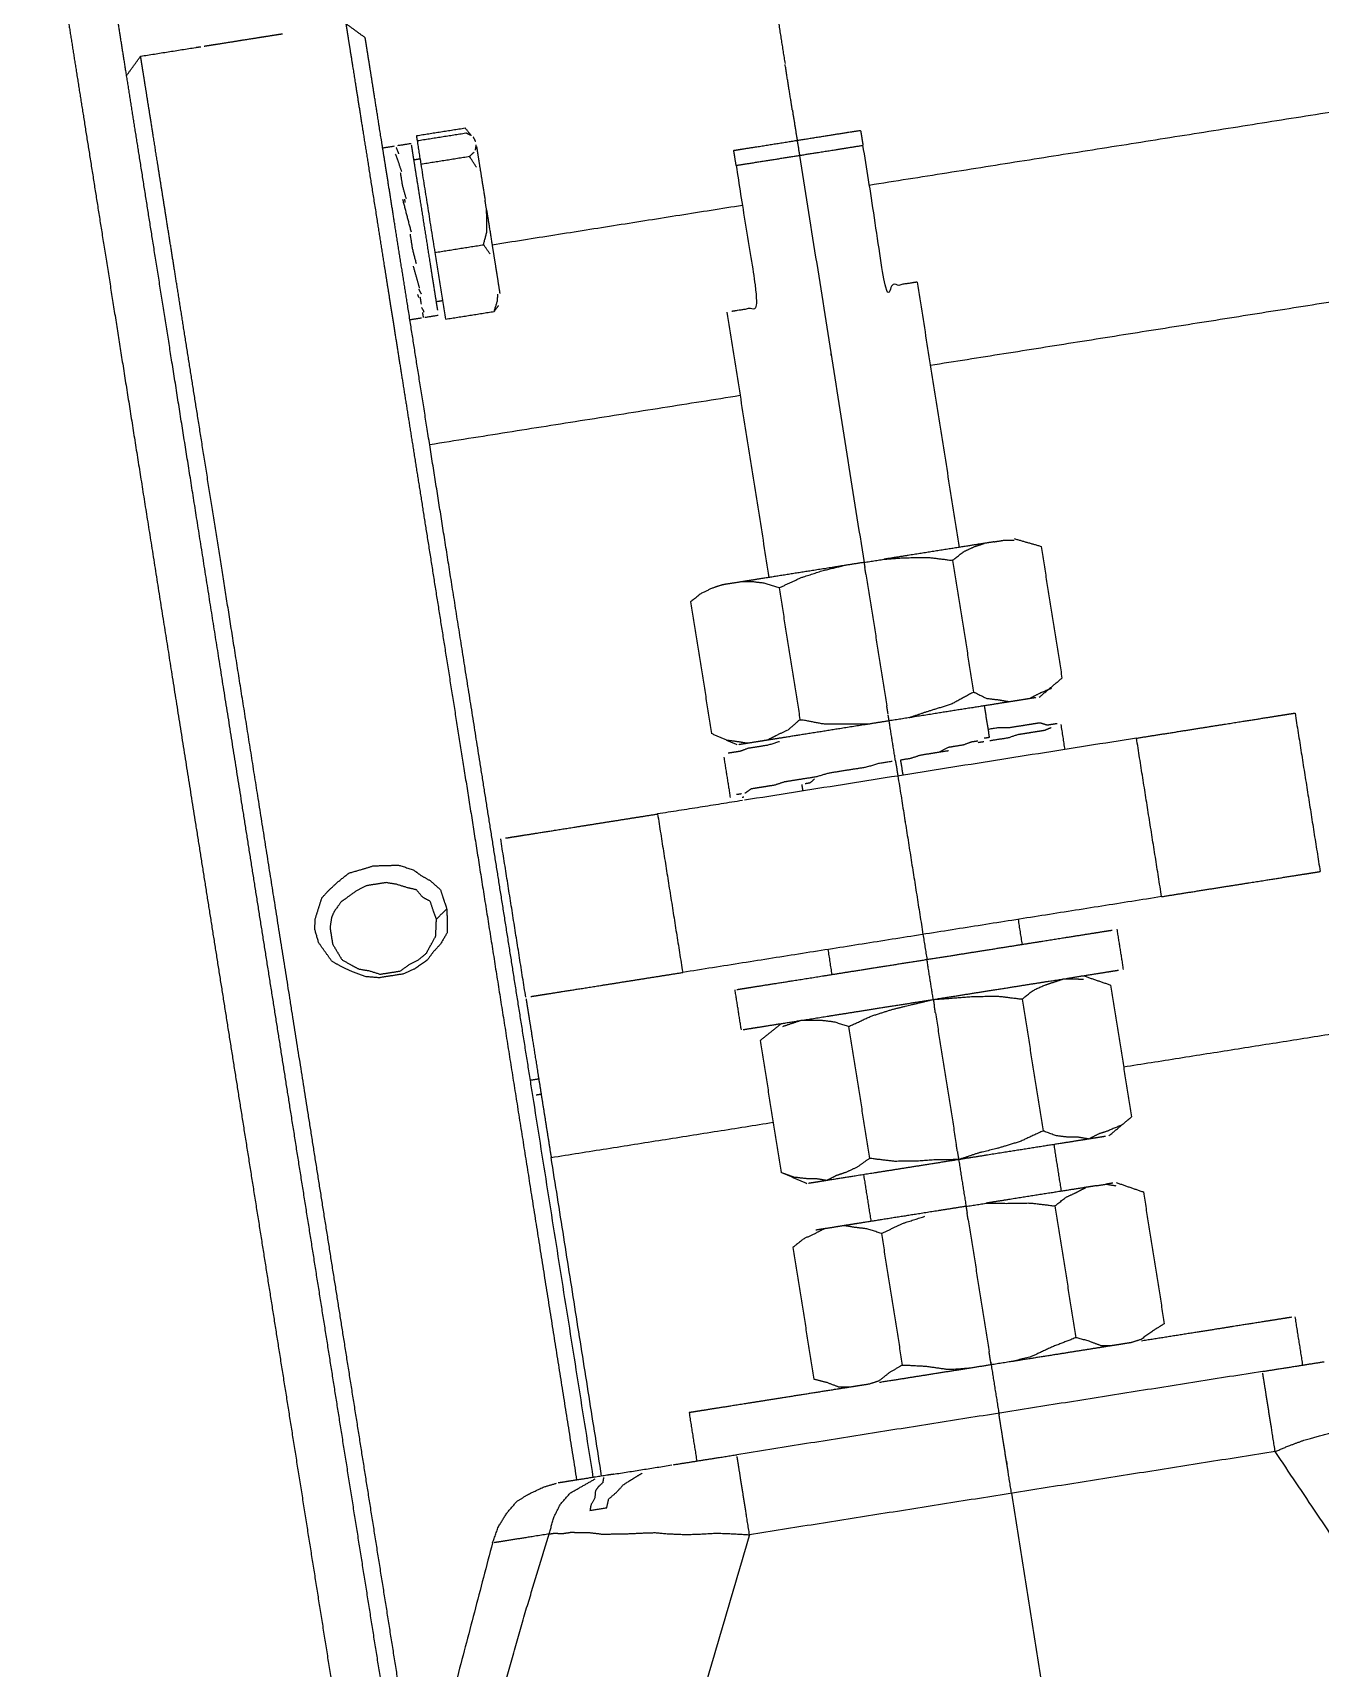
# Model space of a CAD drawing. Header units: inches. Extents: x 5516 to 5996, y -2506 to -2249.
# Drawn here: x 5678.606 to 5681.752, y -2469.846 to -2465.849 of the extents above; entities that cross this region are included whole.
import ezdxf

# ---------------------------------------------------------------- set-up
doc = ezdxf.new("R2010")
doc.units = ezdxf.units.IN
doc.header["$LTSCALE"] = 12
doc.header["$MEASUREMENT"] = 0
doc.layers.add('Make2D$Visible$DARK GREEN', color=98, linetype='Continuous', true_color=0x006300)

msp = doc.modelspace()

# ---------------------------------------------------------------- linework, layer by layer
at = {"layer": 'Make2D$Visible$DARK GREEN'}
for points in [[(5678.60631, -2465.27089), (5678.60889, -2465.28719), (5678.61212, -2465.30758), (5678.61664, -2465.33612), (5678.62181, -2465.36873), (5678.62891, -2465.41357), (5678.63666, -2465.4625), (5678.64699, -2465.52773), (5678.65668, -2465.58888), (5678.6683, -2465.66226), (5678.68186, -2465.74787), (5678.69542, -2465.83349), (5678.71091, -2465.93133), (5678.7277, -2466.03733), (5678.74514, -2466.1474), (5678.76386, -2466.26563), (5678.78323, -2466.38794), (5678.8039, -2466.51839), (5678.82585, -2466.65701), (5678.84845, -2466.79969), (5678.8717, -2466.94646), (5678.89559, -2467.0973), (5678.92141, -2467.26038), (5678.9466, -2467.41937), (5678.97372, -2467.5906), (5679.00084, -2467.76183), (5679.02925, -2467.94121), (5679.05766, -2468.12059), (5679.08736, -2468.30812), (5679.11706, -2468.49565), (5679.14741, -2468.68726), (5679.17841, -2468.88295), (5679.2094, -2469.07864), (5679.24104, -2469.2784), (5679.27397, -2469.48632), (5679.30561, -2469.68609), (5679.33789, -2469.88993), (5679.37083, -2470.09784), (5679.40376, -2470.30576), (5679.43669, -2470.51368), (5679.46962, -2470.7216), (5679.50255, -2470.92952)], [(5679.62078, -2470.91079), (5679.58785, -2470.70287), (5679.55492, -2470.49496), (5679.52134, -2470.28296), (5679.48905, -2470.07912), (5679.45612, -2469.8712), (5679.42384, -2469.66736), (5679.39155, -2469.46352), (5679.35862, -2469.2556), (5679.32763, -2469.05991), (5679.29599, -2468.86015), (5679.26499, -2468.66446), (5679.23465, -2468.47285), (5679.20559, -2468.28939), (5679.17589, -2468.10186), (5679.14748, -2467.92248), (5679.11906, -2467.7431), (5679.09194, -2467.57187), (5679.06483, -2467.40065), (5679.03964, -2467.24165), (5679.01446, -2467.08265), (5678.99057, -2466.93181), (5678.96797, -2466.78912), (5678.94537, -2466.64643), (5678.92471, -2466.51598), (5678.90469, -2466.38959), (5678.88596, -2466.27137), (5678.86724, -2466.15314), (5678.8511, -2466.05122), (5678.83495, -2465.9493), (5678.82075, -2465.85961), (5678.80783, -2465.77807), (5678.79557, -2465.70061), (5678.78459, -2465.63131), (5678.77426, -2465.56608), (5678.76651, -2465.51715), (5678.75876, -2465.46823), (5678.7536, -2465.43562), (5678.74908, -2465.40708), (5678.74585, -2465.3867), (5678.74326, -2465.37039)], [(5680.4254, -2465.80605), (5680.44412, -2465.92428)], [(5679.02483, -2465.88161), (5679.04114, -2465.87903), (5679.05337, -2465.87709), (5679.07375, -2465.87386), (5679.09821, -2465.86999), (5679.1186, -2465.86676), (5679.14306, -2465.86289), (5679.16344, -2465.85966), (5679.17975, -2465.85708), (5679.20013, -2465.85385), (5679.21644, -2465.85126)], [(5679.41859, -2465.86104), (5679.37136, -2465.82673)], [(5679.37136, -2465.82673), (5679.37394, -2465.84303), (5679.37717, -2465.86342), (5679.38169, -2465.89196), (5679.38686, -2465.92457), (5679.39396, -2465.96942), (5679.40235, -2466.02241), (5679.41204, -2466.08357), (5679.42302, -2466.15287), (5679.43464, -2466.22626), (5679.44755, -2466.30779)], [(5679.82796, -2468.44574), (5679.80084, -2468.27452), (5679.77501, -2468.11144), (5679.74854, -2467.9443), (5679.724, -2467.78938), (5679.70011, -2467.63853), (5679.67687, -2467.49177), (5679.65362, -2467.345), (5679.63167, -2467.20639), (5679.61101, -2467.07593), (5679.59163, -2466.95363), (5679.57226, -2466.83132), (5679.55418, -2466.71717), (5679.5374, -2466.61117), (5679.52061, -2466.50518), (5679.5064, -2466.41549), (5679.4922, -2466.3258), (5679.47993, -2466.24834), (5679.4683, -2466.17495), (5679.45797, -2466.10972), (5679.44893, -2466.05265), (5679.44054, -2465.99965), (5679.43408, -2465.95888), (5679.42763, -2465.91811), (5679.42375, -2465.89365), (5679.42117, -2465.87735), (5679.41859, -2465.86104)], [(5678.86991, -2465.90615), (5679.00445, -2465.88484)], [(5679.00445, -2465.88484), (5679.01668, -2465.8829)], [(5678.8356, -2465.95337), (5678.86991, -2465.90615)], [(5679.55242, -2470.21535), (5679.52143, -2470.01966), (5679.49108, -2469.82805), (5679.46073, -2469.63644), (5679.43038, -2469.44483), (5679.40133, -2469.26137), (5679.37162, -2469.07384), (5679.34321, -2468.89446), (5679.31416, -2468.711), (5679.28639, -2468.5357), (5679.25927, -2468.36447), (5679.23215, -2468.19325), (5679.20632, -2468.03017), (5679.18114, -2467.87118), (5679.15596, -2467.71218), (5679.13207, -2467.56134), (5679.10947, -2467.41865), (5679.08687, -2467.27596), (5679.06621, -2467.1455), (5679.04619, -2467.01912), (5679.02682, -2466.89682), (5679.00809, -2466.77859), (5678.9913, -2466.67259), (5678.97452, -2466.56659), (5678.95902, -2466.46875), (5678.94546, -2466.38314), (5678.9319, -2466.29752), (5678.92028, -2466.22414), (5678.90994, -2466.15891), (5678.90026, -2466.09776), (5678.89251, -2466.04884), (5678.88541, -2466.00399), (5678.88024, -2465.97138), (5678.87572, -2465.94284), (5678.87249, -2465.92246), (5678.86991, -2465.90615)], [(5682.16663, -2465.98161), (5680.65005, -2466.22181)], [(5680.4622, -2466.03843), (5680.47382, -2466.11181)], [(5679.54423, -2466.10024), (5679.66246, -2466.08152)], [(5679.54617, -2466.11247), (5679.54423, -2466.10024)], [(5679.54617, -2466.11247), (5679.6644, -2466.09375)], [(5679.67792, -2466.09996), (5679.66246, -2466.08152)], [(5679.67792, -2466.09996), (5679.6644, -2466.09375)], [(5680.3189, -2466.13635), (5680.34337, -2466.13248), (5680.37598, -2466.12731), (5680.41675, -2466.12085), (5680.45752, -2466.1144), (5680.49421, -2466.10859), (5680.53498, -2466.10213), (5680.56759, -2466.09696), (5680.60428, -2466.09115), (5680.62874, -2466.08728), (5680.63133, -2466.10358), (5680.63455, -2466.12397)], [(5679.4612, -2466.13011), (5679.48974, -2466.12559)], [(5679.50112, -2466.14468), (5679.49446, -2466.12902)], [(5679.49789, -2466.1243), (5679.53051, -2466.11913)], [(5679.53115, -2466.12321), (5679.53374, -2466.13952), (5679.53696, -2466.1599), (5679.54084, -2466.18436), (5679.546, -2466.21698), (5679.55117, -2466.24959), (5679.55763, -2466.29036), (5679.56408, -2466.33113), (5679.57054, -2466.37189), (5679.577, -2466.41266), (5679.58216, -2466.44528), (5679.58798, -2466.48197), (5679.59185, -2466.50643), (5679.59508, -2466.52681)], [(5679.55521, -2466.16955), (5679.54617, -2466.11247)], [(5679.67344, -2466.15082), (5679.68438, -2466.14073)], [(5679.68866, -2466.11498), (5679.68264, -2466.10339)], [(5679.68781, -2466.13601), (5679.68995, -2466.12313)], [(5679.69059, -2466.12721), (5679.69382, -2466.14759), (5679.69705, -2466.16798), (5679.70157, -2466.19652), (5679.70609, -2466.22505), (5679.71126, -2466.25767)], [(5680.32472, -2466.17304), (5680.32149, -2466.15266), (5680.3189, -2466.13635)], [(5680.32472, -2466.17304), (5680.35733, -2466.16788), (5680.3981, -2466.16142), (5680.43887, -2466.15496), (5680.47964, -2466.14851), (5680.5204, -2466.14205), (5680.56525, -2466.13495), (5680.59786, -2466.12978), (5680.63455, -2466.12397)], [(5680.47382, -2466.11181), (5680.47964, -2466.14851)], [(5680.7669, -2466.45823), (5680.75467, -2466.46017), (5680.73836, -2466.46275), (5680.71798, -2466.46598), (5680.68944, -2466.4705), (5680.63455, -2466.12397)], [(5679.55327, -2466.15732), (5679.53696, -2466.1599)], [(5679.55521, -2466.16955), (5679.67344, -2466.15082)], [(5679.58943, -2466.38562), (5679.55521, -2466.16955)], [(5679.69019, -2466.17742), (5679.67344, -2466.15082)], [(5680.32472, -2466.17304), (5680.3796, -2466.51957), (5680.35106, -2466.52409), (5680.33068, -2466.52732), (5680.31437, -2466.5299)], [(5680.47964, -2466.14851), (5680.63719, -2467.14325)], [(5679.53147, -2466.33629), (5679.52094, -2466.29617), (5679.5104, -2466.25605)], [(5679.51448, -2466.2554), (5679.51577, -2466.26356)], [(5679.70766, -2466.36689), (5679.71537, -2466.33642), (5679.71557, -2466.31131), (5679.71513, -2466.28213), (5679.71126, -2466.25767)], [(5680.34021, -2466.27089), (5679.72869, -2466.36774)], [(5679.44755, -2466.30779), (5679.46176, -2466.39748), (5679.47596, -2466.48717), (5679.4934, -2466.59725), (5679.51019, -2466.70324), (5679.52891, -2466.82147), (5679.54828, -2466.94378), (5679.5683, -2467.07016), (5679.59025, -2467.20877), (5679.61285, -2467.35146), (5679.6361, -2467.49822), (5679.65934, -2467.64499), (5679.68388, -2467.79991), (5679.70971, -2467.96298), (5679.73618, -2468.13013), (5679.7633, -2468.30136), (5679.79042, -2468.47259), (5679.81819, -2468.64789), (5679.8466, -2468.82727), (5679.8763, -2469.0148), (5679.90536, -2469.19826), (5679.93506, -2469.38579)], [(5679.58943, -2466.38562), (5679.70766, -2466.36689)], [(5679.72376, -2466.38942), (5679.70766, -2466.36689)], [(5679.61526, -2466.54869), (5679.58943, -2466.38562)], [(5679.74031, -2466.44112), (5679.74419, -2466.46559), (5679.74741, -2466.48597)], [(5680.7669, -2466.45823), (5680.86957, -2467.10645)], [(5682.2383, -2466.43414), (5680.79918, -2466.66207)], [(5679.54967, -2466.49579), (5679.54721, -2466.48843)], [(5679.54935, -2466.47555), (5679.55536, -2466.48713)], [(5679.55241, -2466.49487), (5679.55516, -2466.51224)], [(5679.55645, -2466.52039), (5679.56246, -2466.53198)], [(5679.55839, -2466.53263), (5679.56032, -2466.54486)], [(5679.5644, -2466.54421), (5679.59702, -2466.53904)], [(5679.60816, -2466.50385), (5679.59185, -2466.50643)], [(5679.61526, -2466.54869), (5679.73349, -2466.52997)], [(5679.74378, -2466.5158), (5679.73349, -2466.52997)], [(5680.30214, -2466.53184), (5680.40481, -2467.18006)], [(5679.52771, -2466.55002), (5679.55625, -2466.5455)], [(5680.55712, -2466.63772), (5680.55647, -2466.63365)], [(5680.33443, -2466.73568), (5679.57614, -2466.85578)], [(5680.63719, -2467.14325), (5680.68611, -2467.1355), (5680.73568, -2467.13183), (5680.79404, -2467.13094), (5680.8537, -2467.13821), (5680.87966, -2467.11738), (5680.9069, -2467.10471), (5680.93072, -2467.09676)], [(5681.0041, -2467.08514), (5681.06977, -2467.10399)], [(5680.8537, -2467.13821), (5680.90471, -2467.46028)], [(5681.06977, -2467.10399), (5681.12078, -2467.42606)], [(5680.63719, -2467.14325), (5680.58011, -2467.15229), (5680.52711, -2467.16068), (5680.47819, -2467.16843), (5680.42927, -2467.17618), (5680.38442, -2467.18328), (5680.35181, -2467.18845), (5680.31512, -2467.19426)], [(5680.63719, -2467.14325), (5680.63912, -2467.15548)], [(5680.64171, -2467.17179), (5680.63912, -2467.15548)], [(5680.64171, -2467.17179), (5680.69272, -2467.49386)], [(5680.31512, -2467.19426), (5680.29066, -2467.19814), (5680.26684, -2467.20609), (5680.2396, -2467.21876), (5680.21364, -2467.23959)], [(5680.42971, -2467.20537), (5680.39452, -2467.19422), (5680.36469, -2467.19059), (5680.33958, -2467.19039)], [(5680.42971, -2467.20537), (5680.48072, -2467.52743)], [(5680.21364, -2467.23959), (5680.26465, -2467.56166)], [(5681.01652, -2467.48018), (5680.99206, -2467.48406), (5680.96631, -2467.47978), (5680.93648, -2467.47614), (5680.90471, -2467.46028), (5680.85087, -2467.4897), (5680.79508, -2467.5069), (5680.74745, -2467.5228), (5680.69853, -2467.53055)], [(5681.09548, -2467.45096), (5681.06415, -2467.46428), (5681.04098, -2467.47631)], [(5681.06544, -2467.47244), (5681.12078, -2467.42606)], [(5680.69595, -2467.51424), (5680.69272, -2467.49386)], [(5680.69359, -2467.49934), (5680.69272, -2467.49386)], [(5680.93091, -2467.49374), (5680.94318, -2467.5712)], [(5681.05729, -2467.47373), (5681.03691, -2467.47696), (5681.01652, -2467.48018)], [(5680.69853, -2467.53055), (5680.64553, -2467.53894), (5680.59532, -2467.53854), (5680.54103, -2467.53878), (5680.48072, -2467.52743), (5680.45134, -2467.55298), (5680.42409, -2467.56566), (5680.40092, -2467.57769), (5680.37646, -2467.58156)], [(5680.69853, -2467.53055), (5680.69637, -2467.51692)], [(5680.71403, -2467.62839), (5680.69853, -2467.53055)], [(5680.93995, -2467.55082), (5680.96849, -2467.5463), (5680.99359, -2467.5465), (5681.01398, -2467.54327), (5681.03436, -2467.54004), (5681.05067, -2467.53746), (5681.06698, -2467.53488), (5681.08457, -2467.54045), (5681.0968, -2467.53851), (5681.10904, -2467.53658)], [(5681.11783, -2467.53936), (5681.12752, -2467.60051)], [(5681.30282, -2467.57275), (5681.35582, -2467.56435), (5681.4129, -2467.55531), (5681.4659, -2467.54692), (5681.51482, -2467.53917), (5681.55966, -2467.53207), (5681.59635, -2467.52626), (5681.63305, -2467.52045), (5681.65751, -2467.51657), (5681.67381, -2467.51399), (5681.69012, -2467.51141)], [(5681.69012, -2467.51141), (5681.75146, -2467.8987)], [(5680.32754, -2467.58931), (5680.26465, -2467.56166)], [(5681.30282, -2467.57275), (5680.34477, -2467.72449)], [(5680.91528, -2467.5798), (5680.89898, -2467.58238), (5680.87924, -2467.58969), (5680.85885, -2467.59292), (5680.84255, -2467.5955)], [(5680.94318, -2467.5712), (5680.93095, -2467.57314)], [(5681.36417, -2467.96005), (5681.30282, -2467.57275)], [(5680.29472, -2467.61958), (5680.31022, -2467.71742)], [(5680.43075, -2467.58132), (5680.40286, -2467.58992), (5680.3784, -2467.59379), (5680.35394, -2467.59766), (5680.3342, -2467.60497), (5680.32197, -2467.60691), (5680.30566, -2467.60949)], [(5680.84255, -2467.5955), (5680.81938, -2467.60753), (5680.79899, -2467.61076), (5680.77453, -2467.61463), (5680.75072, -2467.62258), (5680.72626, -2467.62646)], [(5680.84384, -2467.60365), (5680.81938, -2467.60753)], [(5680.92971, -2467.58169), (5680.91593, -2467.58388)], [(5680.70587, -2467.62968), (5680.67326, -2467.63485), (5680.64129, -2467.64409), (5680.61275, -2467.64861), (5680.58014, -2467.65378), (5680.5516, -2467.6583), (5680.51963, -2467.66754), (5680.49109, -2467.67206), (5680.46663, -2467.67593), (5680.44217, -2467.67981), (5680.41836, -2467.68776), (5680.39797, -2467.69099), (5680.38166, -2467.69357), (5680.36128, -2467.6968), (5680.34626, -2467.70754)], [(5680.71403, -2467.62839), (5680.71984, -2467.66508)], [(5680.72626, -2467.62646), (5680.73207, -2467.66315)], [(5680.48488, -2467.68558), (5680.48746, -2467.70189)], [(5680.5162, -2467.67226), (5680.50526, -2467.68235), (5680.49303, -2467.68429)], [(5680.71984, -2467.66508), (5680.78118, -2468.05238)], [(5680.34014, -2467.72522), (5680.13278, -2467.75807)], [(5680.33811, -2467.70883), (5680.32588, -2467.71076)], [(5680.3394, -2467.71698), (5680.34348, -2467.71634)], [(5679.76178, -2467.81682), (5679.78217, -2467.8136), (5679.80663, -2467.80972), (5679.83924, -2467.80456), (5679.88001, -2467.7981), (5679.92486, -2467.791), (5679.97378, -2467.78325), (5680.02678, -2467.77485), (5680.07978, -2467.76646), (5680.13278, -2467.75807)], [(5680.13278, -2467.75807), (5680.19412, -2468.14536)], [(5680.7368, -2467.77219), (5680.73792, -2467.77923)], [(5679.8109, -2468.20606), (5679.74955, -2467.81876)], [(5679.61897, -2468.02332), (5679.61788, -2467.99006), (5679.60993, -2467.96625), (5679.60198, -2467.94243), (5679.57772, -2467.9212), (5679.55475, -2467.90812), (5679.53586, -2467.8944), (5679.50066, -2467.88326), (5679.47148, -2467.8837), (5679.43822, -2467.88479), (5679.41033, -2467.89339), (5679.37836, -2467.90263), (5679.35241, -2467.92345), (5679.33053, -2467.94364), (5679.31273, -2467.96317), (5679.30437, -2467.98957), (5679.29601, -2468.01597), (5679.29581, -2468.04107), (5679.30505, -2468.07304), (5679.32116, -2468.09557), (5679.33726, -2468.11809), (5679.36023, -2468.13117), (5679.38727, -2468.1436), (5679.41839, -2468.15539), (5679.4523, -2468.15838), (5679.48084, -2468.15386), (5679.51345, -2468.14869), (5679.5407, -2468.13602), (5679.57073, -2468.11455), (5679.58445, -2468.09566), (5679.60226, -2468.07612), (5679.61877, -2468.04843), (5679.61897, -2468.02332)], [(5681.36417, -2467.96005), (5681.41716, -2467.95165), (5681.47424, -2467.94261), (5681.52724, -2467.93422), (5681.57616, -2467.92647), (5681.62101, -2467.91937), (5681.6577, -2467.91356), (5681.69439, -2467.90774), (5681.71885, -2467.90387), (5681.73516, -2467.90129), (5681.75146, -2467.8987)], [(5679.58527, -2467.99523), (5679.59257, -2468.01497), (5679.59172, -2468.036), (5679.59087, -2468.05703), (5679.5778, -2468.07999), (5679.56815, -2468.09824), (5679.5497, -2468.1137), (5679.52653, -2468.12573), (5679.50401, -2468.14183), (5679.47955, -2468.14571), (5679.45509, -2468.14958), (5679.42869, -2468.14122), (5679.40294, -2468.13694), (5679.38469, -2468.1273), (5679.36172, -2468.11422), (5679.35034, -2468.09512), (5679.33896, -2468.07603), (5679.33573, -2468.05565), (5679.3325, -2468.03526), (5679.33678, -2468.00951), (5679.343, -2467.99599), (5679.36015, -2467.97238), (5679.37517, -2467.96164), (5679.39769, -2467.94554), (5679.42086, -2467.93351), (5679.44532, -2467.92963), (5679.46978, -2467.92576), (5679.49554, -2467.93004), (5679.52194, -2467.93839), (5679.54361, -2467.94332), (5679.55907, -2467.96177), (5679.57731, -2467.97141), (5679.58527, -2467.99523)], [(5681.36417, -2467.96005), (5680.19412, -2468.14536)], [(5679.61788, -2467.99006), (5679.59257, -2468.01497)], [(5681.01356, -2468.01558), (5681.02324, -2468.07673)], [(5680.32611, -2468.18714), (5680.33834, -2468.18521), (5680.35872, -2468.18198), (5680.38726, -2468.17746), (5680.41987, -2468.17229), (5680.46064, -2468.16584), (5680.50956, -2468.15809), (5680.55849, -2468.15034), (5680.61149, -2468.14195), (5680.66856, -2468.13291), (5680.72971, -2468.12322), (5680.79087, -2468.11353), (5680.85202, -2468.10385), (5680.90909, -2468.09481), (5680.97025, -2468.08512), (5681.02324, -2468.07673), (5681.07624, -2468.06834), (5681.12109, -2468.06123), (5681.15778, -2468.05542), (5681.19447, -2468.04961), (5681.22301, -2468.04509), (5681.24339, -2468.04186)], [(5680.78118, -2468.05238), (5680.79087, -2468.11353)], [(5681.27112, -2468.13777), (5681.25562, -2468.03992)], [(5680.5488, -2468.08919), (5680.55849, -2468.15034)], [(5680.3416, -2468.28499), (5680.35383, -2468.28305), (5680.37422, -2468.27982), (5680.40276, -2468.2753), (5680.43537, -2468.27014), (5680.47614, -2468.26368), (5680.52506, -2468.25593), (5680.57398, -2468.24818), (5680.62698, -2468.23979), (5680.68406, -2468.23075), (5680.74521, -2468.22106), (5680.80636, -2468.21138), (5680.86751, -2468.20169), (5680.92459, -2468.19265), (5680.98574, -2468.18297), (5681.03874, -2468.17457), (5681.09174, -2468.16618), (5681.13658, -2468.15908), (5681.17328, -2468.15326), (5681.20997, -2468.14745), (5681.23851, -2468.14293), (5681.25889, -2468.1397)], [(5680.80636, -2468.21138), (5680.79087, -2468.11353)], [(5679.82313, -2468.20412), (5679.84351, -2468.20089), (5679.86797, -2468.19702), (5679.90059, -2468.19185), (5679.94135, -2468.1854), (5679.9862, -2468.17829), (5680.03512, -2468.17055), (5680.08812, -2468.16215), (5680.14112, -2468.15376), (5680.19412, -2468.14536)], [(5681.17328, -2468.15326), (5681.23959, -2468.17619)], [(5681.23959, -2468.17619), (5681.29061, -2468.49826)], [(5679.81154, -2468.21014), (5679.81412, -2468.22644), (5679.81735, -2468.24683), (5679.82123, -2468.27129), (5679.82639, -2468.3039), (5679.83285, -2468.34467), (5679.83995, -2468.38952), (5679.8477, -2468.43844), (5679.8561, -2468.49144), (5679.86449, -2468.54444), (5679.87288, -2468.59744)], [(5680.33753, -2468.28563), (5680.32203, -2468.18779)], [(5680.80658, -2468.21273), (5680.80895, -2468.22769)], [(5681.02352, -2468.21042), (5681.07453, -2468.53249)], [(5680.81153, -2468.24399), (5680.80895, -2468.22769)], [(5680.81153, -2468.24399), (5680.86254, -2468.56606)], [(5680.43537, -2468.27014), (5680.38346, -2468.31179)], [(5680.59953, -2468.27757), (5680.56434, -2468.26643), (5680.53451, -2468.26279), (5680.5094, -2468.26259), (5680.48429, -2468.26239)], [(5680.59953, -2468.27757), (5680.65054, -2468.59964)], [(5681.27123, -2468.37596), (5681.81345, -2468.29008)], [(5680.38346, -2468.31179), (5680.43447, -2468.63386)], [(5679.84254, -2468.40582), (5679.82215, -2468.40905)], [(5679.97583, -2469.37934), (5679.82796, -2468.44574)], [(5679.83612, -2468.44445), (5679.84835, -2468.44252)], [(5681.23526, -2468.54464), (5681.29061, -2468.49826)], [(5679.87288, -2468.59744), (5680.4151, -2468.51156)], [(5681.18634, -2468.55239), (5681.16059, -2468.54811), (5681.13548, -2468.54791), (5681.10565, -2468.54427), (5681.07453, -2468.53249), (5681.02004, -2468.55783), (5680.96426, -2468.57503), (5680.91598, -2468.58685), (5680.86835, -2468.60275)], [(5681.26465, -2468.51909), (5681.23333, -2468.53241), (5681.20951, -2468.54036), (5681.18634, -2468.55239)], [(5680.86512, -2468.58237), (5680.86254, -2468.56606)], [(5681.18634, -2468.55239), (5681.1578, -2468.55691), (5681.12111, -2468.56272), (5681.07627, -2468.56982), (5681.02735, -2468.57757), (5680.97842, -2468.58532), (5680.92543, -2468.59371), (5680.86835, -2468.60275)], [(5681.10073, -2468.56595), (5681.11881, -2468.6801)], [(5681.22711, -2468.54593), (5681.20673, -2468.54916), (5681.18634, -2468.55239)], [(5679.99621, -2469.37611), (5679.87288, -2468.59744)], [(5680.86835, -2468.60275), (5680.81127, -2468.61179), (5680.75828, -2468.62019), (5680.70935, -2468.62794), (5680.66043, -2468.63568), (5680.61559, -2468.64279), (5680.58297, -2468.64795), (5680.54628, -2468.65376), (5680.5259, -2468.65699), (5680.51367, -2468.65893), (5680.50144, -2468.66087)], [(5680.86835, -2468.60275), (5680.81406, -2468.60299), (5680.76449, -2468.60667), (5680.7102, -2468.60691), (5680.65054, -2468.59964), (5680.62051, -2468.62111), (5680.59327, -2468.63379), (5680.56945, -2468.64174), (5680.54628, -2468.65376)], [(5680.8652, -2468.58283), (5680.86577, -2468.58645)], [(5680.86528, -2468.58339), (5680.86835, -2468.60275)], [(5680.86835, -2468.60275), (5680.88643, -2468.7169)], [(5680.54628, -2468.65376), (5680.52053, -2468.64948), (5680.49542, -2468.64928), (5680.46559, -2468.64565), (5680.43447, -2468.63386)], [(5680.49736, -2468.66151), (5680.43447, -2468.63386)], [(5680.63597, -2468.63956), (5680.65405, -2468.75371)], [(5681.24519, -2468.66008), (5681.22888, -2468.66267)], [(5681.25334, -2468.65879), (5681.31966, -2468.68172)], [(5680.88643, -2468.7169), (5680.93535, -2468.70916), (5680.98556, -2468.70956), (5681.04393, -2468.70867), (5681.10359, -2468.71594), (5681.12955, -2468.69512), (5681.15679, -2468.68244), (5681.17996, -2468.67041)], [(5681.31966, -2468.68172), (5681.37067, -2469.00379)], [(5680.88643, -2468.7169), (5680.88901, -2468.73321)], [(5680.8916, -2468.74952), (5680.88901, -2468.73321)], [(5681.10359, -2468.71594), (5681.1546, -2469.03801)], [(5680.5399, -2468.77179), (5680.51673, -2468.78382), (5680.48948, -2468.79649), (5680.46353, -2468.81732)], [(5680.56436, -2468.76792), (5680.54398, -2468.77114), (5680.53175, -2468.77308), (5680.51952, -2468.77502)], [(5680.6796, -2468.7831), (5680.6444, -2468.77195), (5680.61457, -2468.76832), (5680.58882, -2468.76404), (5680.56436, -2468.76792)], [(5680.6796, -2468.7831), (5680.73409, -2468.75775), (5680.7858, -2468.7412)], [(5680.8916, -2468.74952), (5680.94261, -2469.07159)], [(5680.46353, -2468.81732), (5680.51454, -2469.13939)], [(5680.6796, -2468.7831), (5680.73061, -2469.10516)], [(5681.37067, -2469.00379), (5681.34407, -2469.02054), (5681.31404, -2469.04201), (5681.29022, -2469.04996), (5681.26576, -2469.05384)], [(5681.6816, -2468.98798), (5681.66937, -2468.98991), (5681.64899, -2468.99314), (5681.62452, -2468.99702), (5681.58376, -2469.00347), (5681.54706, -2469.00928), (5681.49814, -2469.01703), (5681.44514, -2469.02543), (5681.37991, -2469.03576), (5681.31469, -2469.04609)], [(5681.68975, -2468.98668), (5681.70848, -2469.10491)], [(5681.26576, -2469.05384), (5681.2413, -2469.05771), (5681.2162, -2469.05751), (5681.18508, -2469.04572), (5681.1546, -2469.03801), (5681.09946, -2469.05928), (5681.04497, -2469.08463), (5680.99669, -2469.09645), (5680.94777, -2469.1042)], [(5680.94713, -2469.10013), (5680.94454, -2469.08382), (5680.94261, -2469.07159)], [(5680.94676, -2469.0978), (5680.94777, -2469.1042)], [(5681.61064, -2469.12041), (5681.64733, -2469.1146), (5681.68809, -2469.10814), (5681.72479, -2469.10233), (5681.76148, -2469.09652)], [(5681.61064, -2469.12041), (5680.32644, -2469.32381)], [(5680.94777, -2469.1042), (5680.89477, -2469.1126), (5680.84521, -2469.11627), (5680.78962, -2469.10836), (5680.73061, -2469.10516), (5680.69993, -2469.12256), (5680.67398, -2469.14339), (5680.65016, -2469.15134), (5680.6257, -2469.15521), (5680.60124, -2469.15909), (5680.57614, -2469.15888), (5680.54501, -2469.1471), (5680.51454, -2469.13939)], [(5680.94777, -2469.1042), (5680.9665, -2469.22243)], [(5681.64163, -2469.3161), (5681.63517, -2469.27533), (5681.63001, -2469.24271), (5681.62484, -2469.2101), (5681.61968, -2469.17748), (5681.6158, -2469.15302), (5681.61322, -2469.13672), (5681.61128, -2469.12449)], [(5681.64163, -2469.3161), (5681.67295, -2469.30278), (5681.71243, -2469.28817), (5681.74847, -2469.27828), (5681.7886, -2469.26774), (5681.81992, -2469.25443), (5681.85532, -2469.24046), (5681.88729, -2469.23122), (5681.91926, -2469.22198), (5681.95123, -2469.21273), (5681.97912, -2469.20414), (5682.00637, -2469.19146), (5682.03018, -2469.18351), (5682.054, -2469.17556), (5682.07438, -2469.17233), (5682.08596, -2469.16632), (5682.10227, -2469.16374)], [(5680.20987, -2469.22108), (5680.22859, -2469.3393)], [(5680.96613, -2469.22009), (5680.96714, -2469.22651)], [(5680.99749, -2469.41812), (5680.99103, -2469.37735), (5680.98587, -2469.34474), (5680.9807, -2469.31212), (5680.97554, -2469.27951), (5680.97166, -2469.25505), (5680.96908, -2469.23874), (5680.96714, -2469.22651)], [(5680.9792, -2469.30266), (5680.97847, -2469.29804)], [(5680.17152, -2469.34834), (5680.20821, -2469.34253), (5680.2449, -2469.33672), (5680.28159, -2469.33091), (5680.32644, -2469.32381)], [(5680.35743, -2469.51949), (5680.35097, -2469.47873), (5680.34581, -2469.44611), (5680.34064, -2469.4135), (5680.33548, -2469.38088), (5680.3316, -2469.35642), (5680.32902, -2469.34011), (5680.32708, -2469.32788)], [(5681.64163, -2469.3161), (5680.35743, -2469.51949)], [(5682.052, -2469.92811), (5681.64163, -2469.3161)], [(5680.01252, -2469.37353), (5679.97583, -2469.37934), (5679.94729, -2469.38386), (5679.92283, -2469.38773), (5679.90245, -2469.39096), (5679.89022, -2469.3929)], [(5680.00094, -2469.37954), (5679.9988, -2469.39242), (5679.98786, -2469.40251), (5679.98099, -2469.41195), (5679.9795, -2469.4289), (5679.96985, -2469.44715), (5679.96771, -2469.46002)], [(5680.00848, -2469.45357), (5680.01341, -2469.43189), (5680.03185, -2469.41643), (5680.04966, -2469.3969), (5680.07626, -2469.38015), (5680.09535, -2469.36877)], [(5680.02475, -2469.37159), (5680.01252, -2469.37353)], [(5680.02475, -2469.37159), (5680.16744, -2469.34899)], [(5680.98509, -2469.33979), (5680.98651, -2469.34881)], [(5679.72956, -2469.53954), (5679.74413, -2469.49962), (5679.76407, -2469.4672), (5679.78874, -2469.43822), (5679.81534, -2469.42147), (5679.85417, -2469.40278), (5679.88614, -2469.39354)], [(5679.86817, -2469.51758), (5679.87867, -2469.47831), (5679.89453, -2469.44654), (5679.9192, -2469.41756), (5679.94987, -2469.40016), (5679.98055, -2469.38277)], [(5680.99749, -2469.41812), (5681.1021, -2470.07856)], [(5679.96771, -2469.46002), (5680.00848, -2469.45357)], [(5679.72956, -2469.53954), (5679.55242, -2470.21535)], [(5679.6428, -2470.28462), (5679.69806, -2470.07945), (5679.75934, -2469.88586), (5679.81311, -2469.69765), (5679.86817, -2469.51758)], [(5679.86817, -2469.51758), (5679.8274, -2469.52404), (5679.79479, -2469.5292), (5679.76218, -2469.53437), (5679.74587, -2469.53695), (5679.73364, -2469.53889)], [(5679.86817, -2469.51758), (5679.8804, -2469.51564), (5679.90143, -2469.51649), (5679.92182, -2469.51326), (5679.94285, -2469.51411), (5679.96795, -2469.51432), (5679.99778, -2469.51795), (5680.02697, -2469.51751), (5680.05615, -2469.51706), (5680.09349, -2469.51533), (5680.12675, -2469.51424), (5680.16065, -2469.51723), (5680.20271, -2469.51892), (5680.23597, -2469.51784), (5680.27739, -2469.51545), (5680.31945, -2469.51715), (5680.35743, -2469.51949)], [(5680.35743, -2469.51949), (5680.14812, -2470.22966)]]:
    msp.add_open_spline(points, degree=1, dxfattribs=at)
for points, knots in [([(5680.4622, -2466.03843), (5680.45897, -2466.01805), (5680.44442, -2465.92614)], [13.83870968, 13.83870968, 14, 14.77741118, 14.77741118]), ([(5679.50803, -2466.18895), (5679.50027, -2466.16571), (5679.49297, -2466.14597)], [3.0240885, 3.0240885, 4, 5, 5]), ([(5679.50415, -2466.19017), (5679.50931, -2466.22279), (5679.51824, -2466.25366)], [7, 7, 8, 8.9655718, 8.9655718]), ([(5679.71499, -2466.28123), (5679.71642, -2466.29028), (5679.72159, -2466.3229), (5679.7274, -2466.35959), (5679.73192, -2466.38813), (5679.73644, -2466.41666), (5679.74031, -2466.44112)], [0.72235, 0.72235, 1, 2, 3, 4, 5, 6, 6]), ([(5679.52804, -2466.34101), (5679.53385, -2466.37771), (5679.543, -2466.41255)], [0, 0, 1, 1.8685123, 1.8685123]), ([(5679.55146, -2466.47291), (5679.54547, -2466.45109), (5679.53623, -2466.41912)], [2.3946087, 2.3946087, 3, 4, 4]), ([(5679.73349, -2466.52997), (5679.74184, -2466.50357), (5679.74248, -2466.48773)], [0, 0, 1, 1.7530842, 1.7530842]), ([(5680.95518, -2467.09289), (5680.92664, -2467.09741), (5680.88995, -2467.10322), (5680.84511, -2467.11032), (5680.79618, -2467.11807), (5680.74726, -2467.12582), (5680.69426, -2467.13421), (5680.68611, -2467.1355)], [1, 1, 2, 3, 4, 5, 6, 7, 7.1428571, 7.1428571]), ([(5680.95518, -2467.09289), (5680.97964, -2467.08901), (5681.00407, -2467.08921)], [4, 4, 5, 5.972973, 5.972973]), ([(5680.42971, -2467.20537), (5680.48421, -2467.18002), (5680.53591, -2467.16347), (5680.58419, -2467.15164), (5680.58453, -2467.15159)], [0, 0, 1, 2, 3, 3.0065123, 3.0065123]), ([(5680.99527, -2467.48355), (5680.98798, -2467.4847), (5680.95129, -2467.49052), (5680.90645, -2467.49762), (5680.85753, -2467.50537), (5680.8086, -2467.51311), (5680.7556, -2467.52151), (5680.74745, -2467.5228)], [0.7448026, 0.7448026, 1, 2, 3, 4, 5, 6, 6.1428571, 6.1428571]), ([(5680.65065, -2467.53813), (5680.64145, -2467.53959), (5680.58846, -2467.54798), (5680.53953, -2467.55573), (5680.49061, -2467.56348), (5680.44577, -2467.57058), (5680.41315, -2467.57575), (5680.40092, -2467.57769)], [0.8389424, 0.8389424, 1, 2, 3, 4, 5, 6, 6.3333333, 6.3333333]), ([(5680.37646, -2467.58156), (5680.352, -2467.58543), (5680.32625, -2467.58115), (5680.30238, -2467.57825)], [0, 0, 1, 2, 2.8, 2.8]), ([(5681.09402, -2467.54731), (5681.07836, -2467.55397), (5681.06613, -2467.55591), (5681.04982, -2467.55849), (5681.02944, -2467.56172), (5681.01313, -2467.5643), (5680.98931, -2467.57225), (5680.96485, -2467.57613), (5680.94447, -2467.57936)], [15, 15, 16, 17, 18, 19, 20, 21, 22, 22.625, 22.625]), ([(5680.3533, -2467.58523), (5680.34385, -2467.58673), (5680.33162, -2467.58866)], [8.227344, 8.227344, 9, 10, 10]), ([(5680.59953, -2468.27757), (5680.65403, -2468.25222), (5680.70573, -2468.23567), (5680.75401, -2468.22385), (5680.80636, -2468.21138), (5680.85593, -2468.20771), (5680.9055, -2468.20403), (5680.96386, -2468.20315), (5681.02352, -2468.21042), (5681.04948, -2468.18959), (5681.07672, -2468.17692), (5681.10054, -2468.16896), (5681.12435, -2468.16101), (5681.14946, -2468.16122), (5681.17321, -2468.16141)], [0, 0, 1, 2, 3, 4, 5, 6, 7, 8, 9, 10, 11, 12, 13, 13.9459459, 13.9459459]), ([(5680.48429, -2468.26239), (5680.46048, -2468.27034), (5680.43795, -2468.27786)], [0, 0, 1, 1.9459459, 1.9459459]), ([(5681.20442, -2468.66654), (5681.17588, -2468.67106), (5681.13919, -2468.67687), (5681.09435, -2468.68397), (5681.04543, -2468.69172), (5680.9965, -2468.69947), (5680.94351, -2468.70786), (5680.93535, -2468.70916)], [1, 1, 2, 3, 4, 5, 6, 7, 7.1428571, 7.1428571]), ([(5681.20442, -2468.66654), (5681.22888, -2468.66267), (5681.25206, -2468.66652)], [4, 4, 5, 5.9, 5.9]), ([(5680.88643, -2468.7169), (5680.82935, -2468.72594), (5680.77636, -2468.73434), (5680.72743, -2468.74209), (5680.67851, -2468.74984), (5680.63367, -2468.75694), (5680.60105, -2468.7621), (5680.58882, -2468.76404)], [0, 0, 1, 2, 3, 4, 5, 6, 6.3333333, 6.3333333]), ([(5681.24577, -2469.057), (5681.17607, -2469.06804), (5681.10269, -2469.07967), (5681.02115, -2469.09258), (5680.99669, -2469.09645)], [11.0502204, 11.0502204, 12, 13, 14, 14.3333333, 14.3333333]), ([(5680.8952, -2469.11253), (5680.87031, -2469.11647), (5680.79285, -2469.12874), (5680.71947, -2469.14036), (5680.67462, -2469.14746)], [15.67876, 15.67876, 16, 17, 18, 18.6111111, 18.6111111]), ([(5680.60304, -2469.1588), (5680.57678, -2469.16296), (5680.51563, -2469.17265), (5680.45448, -2469.18233), (5680.3974, -2469.19137), (5680.34848, -2469.19912), (5680.30771, -2469.20558), (5680.2751, -2469.21074), (5680.24656, -2469.21526), (5680.22617, -2469.21849), (5680.20987, -2469.22108)], [19.6211526, 19.6211526, 20, 21, 22, 23, 24, 25, 26, 27, 28, 29, 29])]:
    msp.add_open_spline(points, degree=1, knots=knots, dxfattribs=at)

doc.saveas('drawing.dxf')
